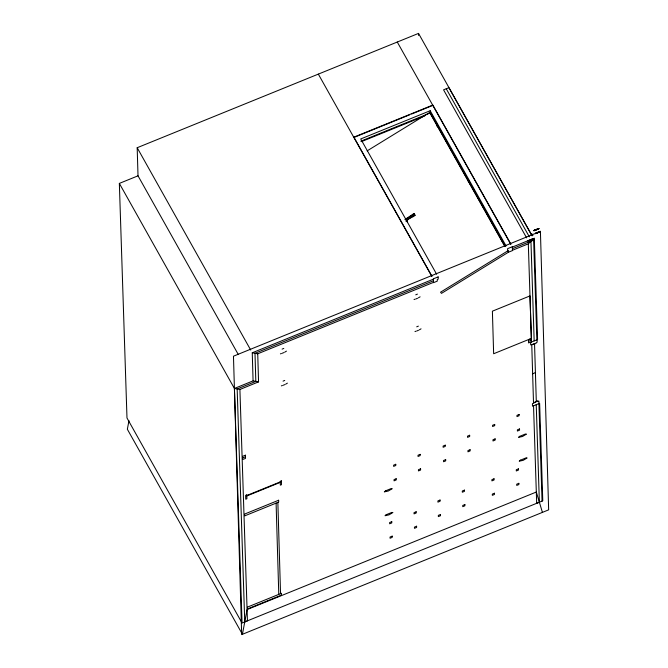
<?xml version="1.0" encoding="UTF-8"?>
<svg xmlns="http://www.w3.org/2000/svg" width="668" height="668" viewBox="0 0 668 668"><rect width="100%" height="100%" fill="white"/><g stroke="black" fill="none" stroke-linecap="round" stroke-linejoin="round"><path stroke-width="1" d="M530.86 241.273L530.868 239.561M128.966 420.69L127.354 429.248L242.426 634.299L247.076 609.575L536.312 492.032L542.424 512.381M404.908 219.563L413.951 213.509L415.02 215.38C413.308 217.526 405.292 218.87 407.321 222.102M405.735 221.041L411.789 216.774L414.778 214.987L415.02 215.38M512.44 250.275L528.313 243.828L534.308 238.159L537.581 339.536L530.601 342.367L530.676 344.897L531.753 344.463L533.507 402.804L537.74 400.792L537.757 401.51L538.867 401.059L538.942 403.589M286.455 351.134L284.752 352.153M287.399 383.14L285.695 384.167M420.097 296.817L418.393 297.844M421.04 328.831L419.337 329.858M406.111 219.02L407.781 217.843M406.87 219.797L407.43 219.371M406.528 218.853L414.235 214.052L413.951 213.509M538.692 228.798L533.999 230.635M367.158 150.868L429.649 112.466L504.899 246.567M436.905 126.152L438.125 125.659M437.532 126.594L438.141 126.227M468.043 180.961L468.644 180.594M501.601 240.756L502.202 240.388M412.924 215.914L413.968 215.288M283.791 348.429L282.113 349.113M282.238 353.255L283.917 352.57M417.433 294.12L415.755 294.805M415.88 298.947L417.558 298.262M284.735 380.443L283.057 381.127M283.182 385.269L284.86 384.584M418.377 326.134L416.698 326.819M416.824 330.961L418.502 330.276M538.75 228.573L533.941 230.468M540.354 231.412L535.511 233.524M535.577 233.691L540.395 231.671M533.907 230.677L538.842 228.623M533.949 230.802L538.825 228.874M538.767 228.464L533.907 230.452L538.851 228.665M540.387 231.337L535.502 233.299L540.412 231.387L548.653 509.851L241.674 634.6L233.466 356.194L540.412 231.387M531.227 234.234L531.945 233.942L532.889 235.629M238.317 354.566L138.017 175.826L137.182 147.728L418.527 33.4L532.062 235.729M241.549 622.125L126.987 417.984L119.347 183.408L138.017 175.826M353.89 137.483L409.734 114.787M411.655 114.011L432.839 105.402M506.068 245.949L430.184 110.729L360.728 138.952L436.613 274.181M360.787 141.198L430.25 112.976L430.184 110.729M361.396 141.649L424.781 115.906M535.527 233.6L540.362 231.587M433.499 282.364L257.731 353.789L258.558 381.879L239.904 389.461L247.444 620.839L242.058 623.035L234.418 388.459L253.08 380.877L252.254 352.787L433.398 279.166M512.348 247.085L533.59 238.451L536.863 339.82M433.449 280.76L254.992 353.288L255.819 381.378L237.165 388.96L244.747 621.933L539.368 502.211L536.229 404.691M512.398 248.68L530.951 241.14L534.166 340.914M531.244 338.467L493.644 353.748L492.391 311.179L529.991 295.899L531.436 341.757L528.572 342.926L528.471 339.736L531.344 338.567M528.522 341.331L531.394 340.162M242.601 457.956L245.465 456.787M532.646 373.796L535.394 372.602M414.043 299.548L415.037 299.206M280.41 353.856L281.395 353.514M414.987 331.562L415.98 331.219M281.353 385.87L282.339 385.528M468.627 180.018L468.017 180.151L471.065 185.587M502.186 239.82L501.576 239.946L499.029 235.42M239.904 389.461L234.418 388.459L119.347 183.408M252.254 352.787L257.731 353.789M253.08 380.877L258.558 381.879M407.396 221.033L406.728 220.064M414.235 214.052L414.778 214.987M532.029 235.771L448.938 87.708L443.56 89.829L526.651 237.891M446.249 88.769L529.34 236.831M510.811 244.02L432.831 105.06L353.881 137.149L431.862 276.101M397.276 42.034L510.82 244.363M469.662 182.406L470.681 184.218M430.827 113.435L434.384 119.781M435.402 121.601L449.138 146.075M450.666 148.789L455.751 157.857M456.77 159.669L477.119 195.933M478.138 197.745L498.478 234M499.497 235.821L504.59 244.88M437.507 125.784L440.563 131.22M430.25 112.976L505.117 246.383M318.335 74.115L431.87 276.443M137.182 147.728L250.725 350.065M538.917 403.597L542.057 501.109M528.313 243.828L531.477 342.008M533.532 405.785L536.68 503.305L542.775 500.816L539.635 403.305L532.488 406.211L532.413 403.681L536.312 401.769L534.534 343.594L531.786 344.705L536.045 343.444L536.028 342.726L537.139 342.275L537.064 339.745M418.527 33.4L418.594 35.471M277.855 502.394L280.543 593.643M276.093 503.113L278.781 594.361M528.179 240.622L528.171 242.334L533.548 240.213L533.557 238.501L528.179 240.622M385.478 490.888L384.334 491.882L388.308 491.022L392.233 488.675L391.056 488.617L385.478 490.888M386.179 514.719L385.035 515.721L389.01 514.861L392.934 512.506L391.765 512.456L386.179 514.719M519.687 436.346L518.543 437.34L522.518 436.48L526.442 434.133L525.273 434.075L519.687 436.346M520.389 460.177L519.253 461.179L523.219 460.319L527.144 457.964L525.975 457.914L520.389 460.177M507.438 251.093L440.546 292.2L441.481 293.369L508.373 252.262L507.438 251.093M438.133 276.903L433.39 278.832L433.507 282.673L437.298 281.128L437.256 279.533L438.2 279.149L438.133 276.903M512.339 246.742L507.596 248.671L507.663 250.917L508.607 250.533L508.657 252.137L512.456 250.592L512.339 246.742M245.423 455.192L242.551 456.361L242.643 459.551L245.515 458.39L245.423 455.192M246.784 494.905L245.649 495.364L245.757 499.221L246.901 498.754L246.784 494.905M281.362 480.851L280.226 481.311L280.335 485.168L281.478 484.701L281.362 480.851M280.618 481.762L246.425 495.656L246.434 496.115L280.635 482.221L280.618 481.762M278.631 500.24L244.688 514.034L244.747 515.863L278.69 502.069L278.631 500.24M395.757 464.285L393.602 465.162L393.636 466.389L395.79 465.512L395.757 464.285M420.155 454.365L418.001 455.242L418.043 456.469L420.189 455.593L420.155 454.365M494.696 424.414L492.541 425.291L492.575 426.518L494.729 425.641L494.696 424.414M519.094 414.494L516.948 415.371L516.982 416.598L519.136 415.721L519.094 414.494M445.247 445.18L443.093 446.057L443.135 447.284L445.289 446.408L445.247 445.18M469.654 435.26L467.5 436.137L467.533 437.365L469.688 436.496L469.654 435.26M396.182 478.739L394.028 479.616L394.062 480.843L396.216 479.966L396.182 478.739M420.581 468.819L418.427 469.696L418.469 470.923L420.623 470.047L420.581 468.819M495.122 438.868L492.967 439.744L493.001 440.972L495.155 440.095L495.122 438.868M519.52 428.948L517.374 429.825L517.408 431.052L519.562 430.175L519.52 428.948M445.673 459.634L443.519 460.511L443.56 461.738L445.715 460.862L445.673 459.634M470.08 449.723L467.926 450.591L467.959 451.818L470.113 450.95L470.08 449.723M440.045 500.04L437.891 500.916L437.924 502.144L440.078 501.267L440.045 500.04M464.444 490.128L462.289 491.005L462.323 492.232L464.477 491.356L464.444 490.128M494.019 478.781L491.873 479.657L491.907 480.885L494.061 480.008L494.019 478.781M518.426 468.861L516.272 469.738L516.306 470.965L518.46 470.088L518.426 468.861M391.757 521.691L389.603 522.56L389.644 523.795L391.799 522.919L391.757 521.691M416.164 511.771L414.01 512.648L414.043 513.876L416.197 512.999L416.164 511.771M440.471 514.494L438.317 515.37L438.35 516.598L440.504 515.729L440.471 514.494M464.87 504.582L462.715 505.459L462.749 506.686L464.903 505.81L464.87 504.582M494.454 493.235L492.299 494.111L492.333 495.339L494.487 494.462L494.454 493.235M518.852 483.315L516.698 484.191L516.731 485.419L518.886 484.55L518.852 483.315M392.183 536.145L390.029 537.022L390.07 538.249L392.225 537.373L392.183 536.145M416.59 526.225L414.436 527.102L414.469 528.33L416.623 527.453L416.59 526.225M281.378 593.326L247.436 607.12L247.486 608.94L281.428 595.146L281.378 593.326"/></g></svg>
